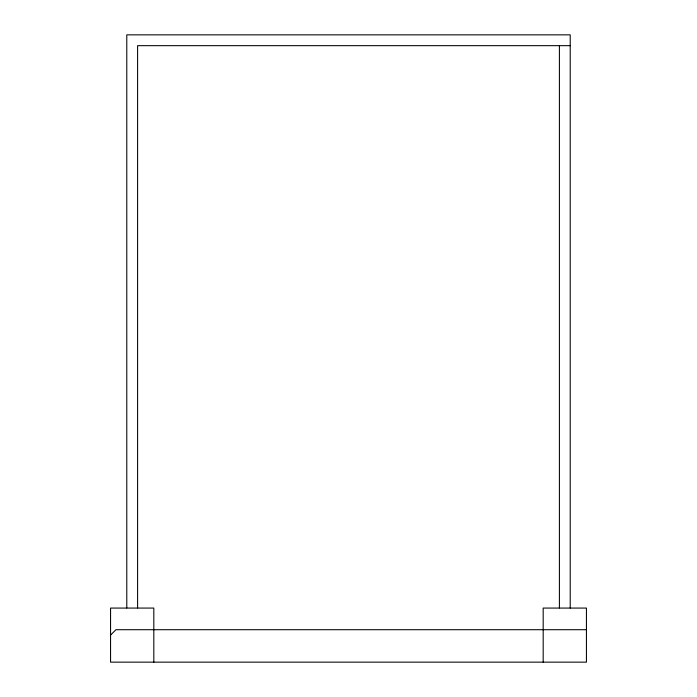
<?xml version="1.0" encoding="UTF-8"?>
<svg xmlns="http://www.w3.org/2000/svg" width="697" height="697" viewBox="0 0 697 697"><rect width="100%" height="100%" fill="white"/><g stroke="black" fill="none" stroke-linecap="round" stroke-linejoin="round"><path stroke-width="1.05" d="M110.562 635.115L115.963 629.705L586.438 629.705M570.216 45.662L137.597 45.662L137.597 607.95M570.216 608.072L570.216 34.85L126.784 34.85L126.784 607.95M559.403 45.662L559.403 607.95M543.181 662.15L543.181 608.072L586.438 608.072L586.438 662.15L110.562 662.15L110.562 608.072L153.819 608.072L153.819 662.15"/></g></svg>
